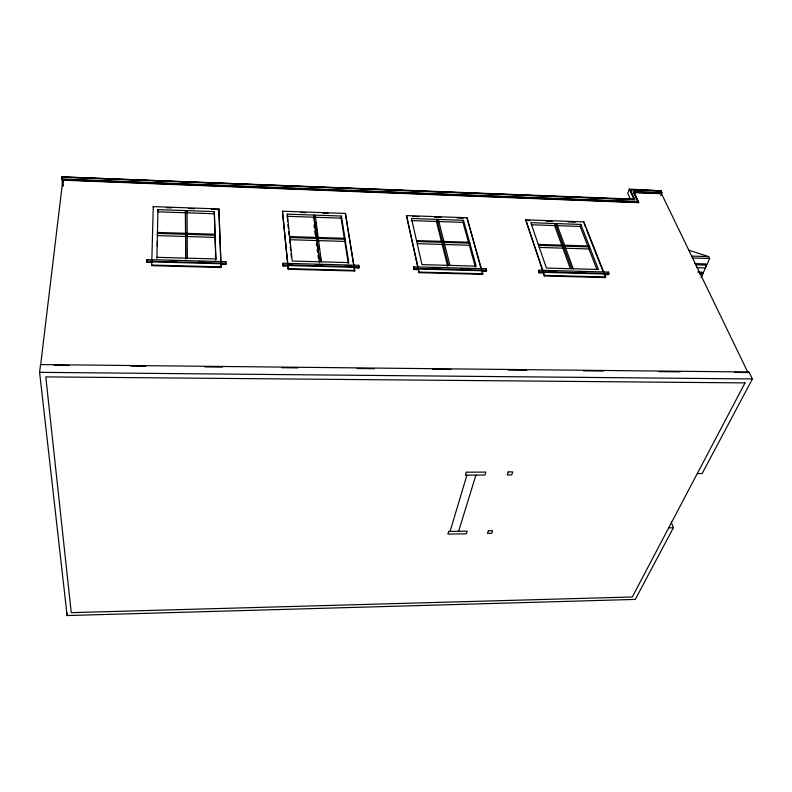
<?xml version="1.0" encoding="UTF-8"?>
<svg xmlns="http://www.w3.org/2000/svg" width="792" height="792" viewBox="0 0 792 792"><rect width="100%" height="100%" fill="white"/><g stroke="black" fill="none" stroke-linecap="round" stroke-linejoin="round"><path stroke-width="1.19" d="M185.546 234.293L185.467 210.583L185.714 258.113M185.675 259.113L185.595 234.293M187.199 234.343L187.16 236.531L215.028 237.392L215.78 259.934M156.925 258.321L157.935 209.623L214.315 211.593L215.909 258.944L156.885 257.321M157.252 246.173L157.36 241.382M151.708 265.676L151.787 261.885L220.958 263.736L221.077 266.874L221.057 267.498L151.708 265.676L151.698 265.053L221.077 266.874M220.899 262.182L218.859 208.94L153.272 206.613L151.826 260.311L151.816 259.677M151.777 261.251L151.797 262.518L146.797 262.39L146.827 259.548L225.809 261.687L225.819 264.498L220.928 264.36L220.988 263.112M214.949 235.214L214.315 211.593M215.028 237.392L215.117 235.224L157.41 233.412L157.42 235.61L185.556 236.481M220.829 261.598L218.859 208.94M225.75 262.934L225.809 261.687M225.819 264.498L225.878 263.251L146.777 261.122L146.797 262.39M671.19 521.977L673.348 527.779L635.293 599.415L67.112 615.552L67.31 613.097M354.064 265.172L353.965 265.775L345.421 213.434L282.447 211.197L287.734 264.607M287.575 221.008L287.288 214.157L341.401 216.048L348.797 262.598L292.248 261.043L287.288 214.157M354.311 266.696L354.123 267.914L358.796 268.043L358.736 265.3L283.071 263.241L283.1 266.023L287.892 266.152L288.209 269.25L354.618 270.993L354.717 270.389L354.212 267.31L287.951 265.538L288.209 269.25M283.1 266.023L283.071 263.241M289.922 243.223L289.763 237.56L345.094 239.283L344.787 241.411L348.302 263.558M292.693 264.122L287.793 263.993L287.862 263.37M287.892 266.152L288.011 264.914M316.246 238.382L313.711 215.077L319.869 261.805M67.112 615.552L39.6 372.339L40.531 364.567L749.014 371.993L752.4 378.952L702.167 473.527L697.287 473.557M634.61 199.861L630.145 189.545L661.548 190.842L629.303 189.11L633.867 199.129L61.816 176.903L634.719 199.574L62.241 177.24L62.023 179.051L638.015 201.653L577.398 199.564M62.875 186.001L62.439 179.388L574.923 199.475M319.443 262.776L316.78 238.402M318.325 238.451L318.057 240.58L344.787 241.411M344.451 239.263L341.114 218.166L341.401 216.048M345.421 213.434L353.47 263.954M358.736 265.3L358.796 268.043M481.526 269.231L466.993 217.75L406.494 215.602L417.681 266.904M482.1 270.141L481.793 271.329L486.278 271.448L486.595 270.26L486.159 268.755L413.612 266.785L413.701 269.508L418.295 269.627L418.968 272.676L482.645 274.349L482.803 273.755L481.942 270.735L418.414 269.032L418.968 272.676M413.701 269.508L413.612 266.785M418.206 266.914L418.077 267.508L406.494 215.602M418.295 269.627L418.542 268.429M441.659 242.312L436.422 221.473L436.867 219.394L448.45 265.34M447.678 266.28L442.183 244.421L442.649 242.342M468.735 243.154L462.983 222.394L463.468 220.325L411.484 218.503L421.968 264.617L476.2 266.112L463.468 220.325M466.993 217.75L481.041 268.646M475.349 267.043L469.319 245.263L469.834 243.194L416.721 241.53M486.159 268.755L486.278 271.448M542.441 270.32L525.7 219.829L583.872 221.889L603.91 272.537M450.084 531.422L466.894 475.18M604.702 273.438L604.276 274.596L608.583 274.705L609.008 273.547L608.424 272.072L538.808 270.181L538.946 272.854L543.342 272.973L544.361 275.962L605.454 277.566L605.662 276.982L604.494 274.012L543.53 272.379L544.361 275.962M458.627 531.284L475.913 475.121M538.946 272.854L538.808 270.181M562.092 246.074L554.598 225.571L555.222 223.542L571.804 268.736M543.342 272.973L543.708 271.795M570.299 268.518L562.855 248.153L563.508 246.124M588.119 246.886L580.14 226.453L580.813 224.433L530.818 222.681L546.391 268.043L598.445 269.468L580.813 224.433M583.684 222.473L583.872 221.889M596.841 269.25L588.921 248.965L589.624 246.936L538.6 245.342M629.303 189.11L627.789 193.337L630.303 198.911M637.907 201.94L633.402 191.595L661.924 192.763L660.805 195.753M40.531 364.567L40.61 365.211L62.806 180.17L638.649 202.673L634.144 192.317L661.696 193.446L661.597 192.743M607.999 273.23L608.424 272.072M638.649 202.673L634.144 192.317M661.924 192.763L661.231 190.832M734.362 372.408L747.965 372.557L661.369 193.426M701.554 276.101L702.781 273.339L702.207 272.161L697.643 272.032M694.911 263.617L705.85 263.934L706.434 265.112L705.187 267.914L696.683 267.666M701.118 277.675L709.652 258.479L708.711 256.608L688.624 250.153M747.965 372.557L748.272 371.983M668.705 527.858L673.348 527.779M54.212 365.35L69.052 365.508M130.878 366.151L145.718 366.3M205.078 366.914L222.394 367.102M281.754 367.716L297.832 367.884M357.192 368.498L374.497 368.676M432.62 369.28L451.173 369.468M508.058 370.062L526.611 370.25M583.496 370.844L603.276 371.052M658.924 371.626L679.952 371.844M39.6 372.339L752.4 378.952M170.329 260.815L176.497 260.984M198.703 261.578L204.871 261.746M315.978 264.756L322.106 264.914M345.391 265.548L351.519 265.716M431.501 267.874L440.035 268.102M460.776 268.666L469.319 268.894M549.113 271.052L556.42 271.25M578.338 271.844L585.644 272.042M283.229 264.785L358.994 266.825M413.949 268.3L486.595 270.26M539.303 271.676L609.008 273.547M288.268 268.637L354.717 270.389M419.097 272.082L482.803 273.755M544.54 275.378L605.662 276.982M695.475 264.795L706.434 265.112M702.781 273.339L699.366 273.24L699.93 274.418M691.505 256.083L708.711 256.608M692.416 257.964L709.652 258.479M157.43 232.422L215.077 234.234M289.654 236.58L344.946 238.323M416.503 240.57L469.567 242.233M538.273 244.401L589.248 246.005M289.545 239.699L316.523 240.53M417.523 243.659L442.183 244.421M443.659 244.471L469.319 245.263M539.164 247.421L562.855 248.153M565.508 248.243L588.921 248.965M166.627 207.712L171.488 207.89M188.486 208.484L194.555 208.702M211.553 209.306L218.84 209.563M300.911 212.464L305.841 212.642M323.126 213.246L328.056 213.424M412.553 216.414L418.72 216.632M434.768 217.196L440.936 217.424M456.984 217.988L463.152 218.206M525.532 220.414L530.383 220.582M546.124 221.136L552.182 221.354M567.933 221.909L575.2 222.166M185.437 212.761L157.945 211.81L157.935 209.623M214.236 213.761L187.001 212.82L187.031 210.642L187.357 258.152M287.08 216.285L313.464 217.206M341.114 218.166L314.968 217.255L315.216 215.127L321.433 261.845M411.078 220.592L436.422 221.473M437.867 221.522L462.983 222.394M531.452 224.76L554.598 225.571M557.192 225.661L580.14 226.453M62.39 179.834L638.758 202.386M630.046 189.833L661.122 191.11M633.303 191.872L661.488 193.03M634.046 192.605L661.261 193.713M633.402 191.595L638.015 201.653M630.145 189.545L634.719 199.574M584.13 223.591L585.456 226.967M586.347 229.225L602.811 270.864M604.276 274.596L605.454 277.566M556.618 223.591L573.26 268.775M525.7 219.829L543.025 270.894M481.793 271.329L482.645 274.349M438.313 219.443L449.955 265.389M354.123 267.914L354.618 270.993M315.592 221.958L315.899 224.314M316.374 227.839L316.681 230.195M317.147 233.729L317.463 236.075M318.839 246.431L319.146 248.777M320.384 258.133L320.701 260.479M313.988 225.205L314.295 227.561M314.751 231.096L315.216 234.62M316.424 243.827L316.721 246.173M317.186 249.688L317.493 252.024M317.948 255.539L318.255 257.875M287.951 224.552L288.328 228.096M288.694 231.64L289.07 235.184M290.288 246.748L290.664 250.272M291.03 253.796L291.406 257.321M282.447 211.197L287.793 263.993M62.212 176.923L62.924 185.853M61.875 176.448L62.657 186.318M62.786 179.853L63.004 182.635M220.928 264.36L221.057 267.498M214.711 232.61L214.79 234.996M215.454 254.984L215.612 259.736M146.827 259.548L146.847 260.806M153.272 206.613L153.272 207.237M448.698 531.442L447.916 534.095L466.32 533.788L467.151 531.145L448.698 531.442M466.32 472.21L465.429 475.19L484.912 475.061L485.862 472.082L466.32 472.21M488.357 530.798L487.466 533.432L491.674 533.362L492.575 530.729L488.357 530.798M508.296 471.933L507.296 474.903L511.751 474.863L512.771 471.903L508.296 471.933M745.015 382.892L632.323 596.97L71.26 612.652L45.797 376.893L745.015 382.892"/></g></svg>
